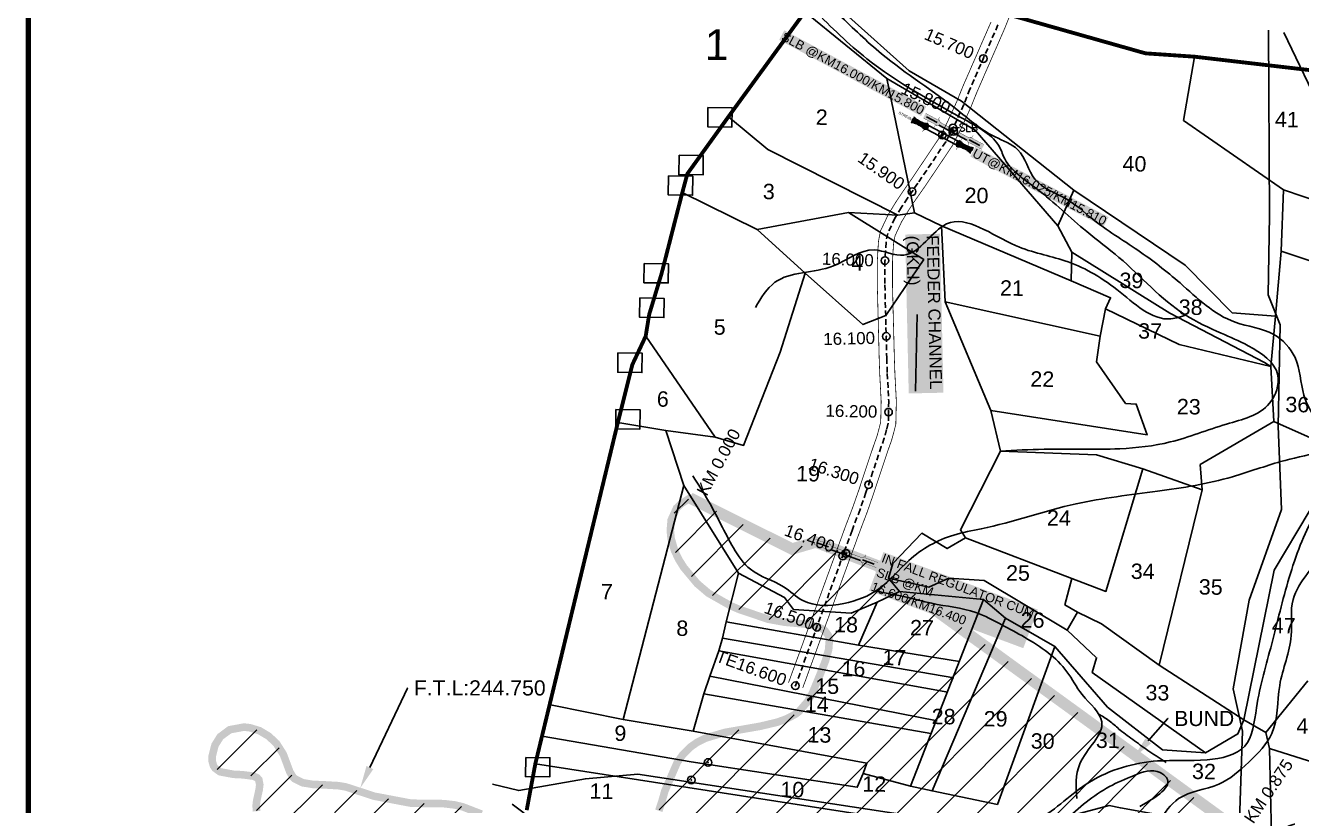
# Model space of a CAD drawing. Header units: inches. Extents: x 188154 to 209255, y 1610134 to 1617920.
# Drawn here: x 188154 to 189838, y 1614682 to 1615712 of the extents above; entities that cross this region are included whole.
import ezdxf
from ezdxf import colors
from ezdxf.entities.mleader import LeaderData, LeaderLine
from ezdxf.enums import TextEntityAlignment as Align
from ezdxf.math import Vec2, Vec3

# ---------------------------------------------------------------- set-up
doc = ezdxf.new("R2010")
doc.units = ezdxf.units.IN
doc.header["$LTSCALE"] = 15
doc.header["$MEASUREMENT"] = 0
doc.header["$PDMODE"] = 32
doc.header["$PDSIZE"] = 10
doc.linetypes.add('ACAD_ISO02W100', pattern=[15, 12, -3])
doc.linetypes.add('HIDDEN2', pattern=[0.1875, 0.125, -0.0625])
for name, color, linetype in [('CANAL1', 7, 'Continuous'), ('CHANAGE', 1, 'Continuous'), ('PAPER SIZE', 5, 'Continuous'), ('PLOTS', 7, 'Continuous'), ('PLOTS NO', 7, 'Continuous'), ('POINT', 2, 'Continuous'), ('ROAD', 1, 'Continuous'), ('STREAM', 4, 'Continuous'), ('STRUCTURE', 5, 'Continuous'), ('text2', 7, 'Continuous'), ('VILLAGE BOUNDARY STONES', 1, 'Continuous'), ('VILLAGE BOUNDAY', 5, 'Continuous')]:
    doc.layers.add(name, color=color, linetype=linetype)
doc.styles.add('section', font='romant.shx', dxfattribs={"height": 2})
doc.styles.get("Standard").update_dxf_attribs({"font": 'arial.ttf'})
doc.dimstyles.get("Standard").update_dxf_attribs({"dimtxt": 0.18, "dimasz": 0.18, "dimexe": 0.18, "dimexo": 0.0625, "dimgap": 0.09, "dimtad": 0, "dimtih": 1, "dimtoh": 1, "dimdec": 4, "dimzin": 0, "dimdsep": 46, "dimtxsty": 'Standard', "dimcen": 0.09, "dimadec": 0, "dimazin": 0, "dimtfac": 1, "dimtdec": 4, "dimtofl": 0, "dimtmove": 0, "dimatfit": 3, "dimfxl": 1, "dimtolj": 1, "dimtzin": 0, "dimarcsym": 0})

# ---------------------------------------------------------------- blocks, each defined once
blk = doc.blocks.new('UT')
at = {"layer": 'STRUCTURE'}
h = blk.add_hatch(dxfattribs=at)
h.set_pattern_fill('DASH', color=150, scale=8, angle=-39.6278, style=0)
h.set_pattern_definition([(320.372247933, (-4370.464, -6260.8811), (1.40800153113, 0.132407282), [1, -1])])
h.paths.add_polyline_path([(765163, 1700681.9), (765165.6, 1700680.6), (765167.2, 1700680.3), (765169.1, 1700680), (765172.4, 1700679.6), (765176.4, 1700679.3), (765179.5, 1700679.5), (765183.1, 1700679.9), (765187.7, 1700680.9), (765188.9, 1700681.2), (765193.1, 1700682.2), (765196.1, 1700680.2), (765196.1, 1700672.2), (765193.1, 1700670.2), (765190.5, 1700670.8), (765188.1, 1700671.3), (765185.5, 1700671.8), (765183.6, 1700672.1), (765181, 1700672.5), (765180.3, 1700672.5), (765178.5, 1700672.6), (765176.7, 1700672.6), (765174.6, 1700672.5), (765172.5, 1700672.3), (765170.4, 1700672), (765168.5, 1700671.7), (765166.1, 1700671.2), (765165, 1700670.8), (765163, 1700669.7)])
h.paths.add_polyline_path([(765259.1, 1700682.2), (765256.1, 1700680.2), (765256.1, 1700672.2), (765259.1, 1700670.2), (765261.9, 1700671), (765264.4, 1700671.6), (765266.4, 1700672), (765269.1, 1700672.5), (765272.7, 1700673), (765276.1, 1700673.1), (765278.6, 1700672.9), (765281.2, 1700672.7), (765283.9, 1700672.3), (765286.4, 1700671.9), (765288, 1700671.3), (765289.2, 1700670.6), (765289.1, 1700682.7), (765287.6, 1700681.8), (765285.7, 1700681.2), (765283, 1700680.7), (765281.2, 1700680.4), (765276.7, 1700679.9), (765272.7, 1700679.9), (765268.7, 1700680.3), (765264.8, 1700681), (765261.2, 1700681.7)])
at = {"layer": 'STRUCTURE', "color": 150, "const_width": 0.628}
for points in [[(765190.1, 1700688.2), (765190.1, 1700684.2), (765196.1, 1700680.2), (765256.1, 1700680.2), (765262.1, 1700684.2), (765262.1, 1700688.2)], [(765190.1, 1700664.2), (765190.1, 1700668.2), (765196.1, 1700672.2), (765256.1, 1700672.2), (765262.1, 1700668.2), (765262.1, 1700664.2)]]:
    blk.add_lwpolyline(points, dxfattribs=at)
at = {"layer": 'STRUCTURE', "color": 150}
for points in [[(765196.1, 1700680.2), (765256.1, 1700680.2)], [(765196.1, 1700672.2), (765256.1, 1700672.2)], [(765196.1, 1700672.2), (765256.1, 1700672.2)]]:
    blk.add_lwpolyline(points, dxfattribs=at)
at = {"layer": 'STRUCTURE', "color": 0}
blk.add_circle((765226.1, 1700676.2), 1.89, dxfattribs=at)
at = {"layer": 'STRUCTURE', "color": 150}
for points in [[(765163, 1700681.9), (765164.4, 1700681.1), (765167.9, 1700680.2), (765171.2, 1700679.8), (765176.1, 1700679.4), (765184.7, 1700680.3), (765193.1, 1700682.2)], [(765163, 1700669.7), (765164.3, 1700670.6), (765167.8, 1700671.6), (765171.2, 1700672.1), (765176, 1700672.6), (765184.7, 1700672), (765193.1, 1700670.2)], [(765289.1, 1700682.7), (765287.8, 1700681.9), (765284.3, 1700680.9), (765280.9, 1700680.4), (765276.1, 1700679.8), (765267.4, 1700680.5), (765259.1, 1700682.2)], [(765289.2, 1700670.6), (765287.8, 1700671.4), (765284.2, 1700672.3), (765280.9, 1700672.7), (765276.1, 1700673.1), (765267.4, 1700672.2), (765259.1, 1700670.2)]]:
    blk.add_spline(points, degree=3, dxfattribs=at)
at = {"layer": 'STRUCTURE', "color": 0}
blk.add_text('STREAM', height=5, dxfattribs=at).set_placement((765148.2, 1700675.8), align=Align.MIDDLE_CENTER)
for points in [[(765190.9, 1700676), (765164.2, 1700675.8)], [(765289.3, 1700676.7), (765265.4, 1700676.4)]]:
    blk.add_leader(points, dimstyle='Standard', override={"dimasz": 10, "dimgap": 0.09, "dimtad": 0}, dxfattribs=at)
blk = doc.blocks.new('SLB')
at = {"layer": 'STRUCTURE'}
h = blk.add_hatch(dxfattribs=at)
h.set_pattern_fill('DOTS', color=6, scale=20, angle=320.3722, style=0)
h.set_pattern_definition([(320.372247934, (-159.4327, -72.9564), (1.2786241598, 0.5641323054), [0, -1.25])])
h.paths.add_polyline_path([(769699.5, 1706871.1), (769699.5, 1706861.1), (769729.1, 1706861.1), (769732.1, 1706863.1), (769792.1, 1706863.1), (769795.1, 1706861.1), (769824.7, 1706861.1), (769824.7, 1706871.1), (769795.1, 1706871.1), (769792.1, 1706869.1), (769732.1, 1706869.1), (769729.1, 1706871.1)])
at = {"layer": 'STRUCTURE', "color": 6, "linetype": 'ACAD_ISO02W100', "ltscale": 0.5, "const_width": 0.5}
for points in [[(769699.5, 1706871.1), (769729.1, 1706871.1)], [(769795.1, 1706871.1), (769824.7, 1706871.1)], [(769699.5, 1706861.1), (769729.1, 1706861.1)], [(769795.1, 1706861.1), (769824.7, 1706861.1)]]:
    blk.add_lwpolyline(points, dxfattribs=at)
at = {"layer": 'STRUCTURE', "color": 6, "const_width": 0.628}
for points in [[(769726.1, 1706877.1), (769726.1, 1706873.1), (769732.1, 1706869.1), (769792.1, 1706869.1), (769798.1, 1706873.1), (769798.1, 1706877.1)], [(769726.1, 1706855.1), (769726.1, 1706859.1), (769732.1, 1706863.1), (769792.1, 1706863.1), (769798.1, 1706859.1), (769798.1, 1706855.1)]]:
    blk.add_lwpolyline(points, dxfattribs=at)
at = {"layer": 'STRUCTURE', "color": 6}
blk.add_lwpolyline([(769732.1, 1706863.1), (769792.1, 1706863.1)], dxfattribs=at)
blk.add_lwpolyline([(769732.1, 1706863.1), (769792.1, 1706863.1)], dxfattribs=at)
at = {"layer": 'STRUCTURE', "color": 0}
blk.add_circle((769762.1, 1706866.1), 1.24, dxfattribs=at)
for points in [[(769703.8, 1706866), (769726.7, 1706866)], [(769818.6, 1706865.8), (769795.7, 1706865.8)]]:
    blk.add_leader(points, dimstyle='Standard', override={"dimasz": 10, "dimgap": 0.09, "dimtad": 0}, dxfattribs=at)

msp = doc.modelspace()

# ---------------------------------------------------------------- hatches: boundary and pattern name
at = {"layer": 'text2'}
h = msp.add_hatch(dxfattribs=at)
h.set_pattern_fill('ANSI31', color=5, scale=300)
h.paths.add_polyline_path([(189815, 1614589), (189802.4, 1614579.3), (189799, 1614578.2), (189792.8, 1614577.8), (189779.5, 1614580.4), (189767.4, 1614583.7), (189739.1, 1614586.5), (189716.3, 1614587.3), (189687.5, 1614593), (189649.1, 1614603), (189635.9, 1614605.1), (189612.3, 1614607), (189589.9, 1614605.2), (189583.8, 1614602.6), (189573.2, 1614594.2), (189565.6, 1614583.7), (189560.7, 1614570.5), (189559.1, 1614557.3), (189559.4, 1614548.3), (189562.3, 1614531), (189568.8, 1614497.7), (189568.9, 1614478.6), (189569.4, 1614465.4), (189570.6, 1614458.2), (189581.3, 1614429.7), (189586.7, 1614402.1), (189591.2, 1614383.9), (189594.2, 1614376.7), (189606.2, 1614352.5), (189609.6, 1614339), (189608.6, 1614327.3), (189605.6, 1614317.8), (189596.1, 1614303.1), (189591.6, 1614299.8), (189585.2, 1614298), (189568.7, 1614299.4), (189555.8, 1614301.4), (189548.7, 1614301.5), (189543.2, 1614299.9), (189541.2, 1614298.1), (189539.2, 1614289.8), (189537.6, 1614275.6), (189534.1, 1614269.6), (189526.4, 1614263.9), (189523, 1614262.7), (189516.8, 1614261.8), (189503.6, 1614263.3), (189484, 1614267), (189476.5, 1614267.2), (189463.4, 1614264.8), (189452.4, 1614259.8), (189441, 1614250.2), (189438, 1614244), (189437.2, 1614237.5), (189438.4, 1614230.8), (189439.8, 1614227.8), (189446.3, 1614221.7), (189452.3, 1614219.3), (189466.5, 1614216.6), (189480.8, 1614213.8), (189487, 1614211.4), (189492.1, 1614207.5), (189495.7, 1614202.2), (189498.8, 1614189.1), (189498.7, 1614182.3), (189495.8, 1614169.8), (189490.6, 1614157.7), (189479.5, 1614135.9), (189468.1, 1614106.6), (189462.4, 1614094.6), (189454.9, 1614084.5), (189448.8, 1614079.5), (189432.4, 1614072.3), (189425.8, 1614069.6), (189409.7, 1614059.4), (189391.3, 1614040.8), (189366.6, 1614013.3), (189353.2, 1614001.7), (189331.9, 1613984.4), (189322.3, 1613975.4), (189314.2, 1613965.6), (189308.9, 1613956.3), (189304.7, 1613942.5), (189303.5, 1613929.3), (189304.3, 1613915.5), (189306.8, 1613901.8), (189311.8, 1613885.7), (189321.8, 1613864.1), (189332, 1613847.1), (189365.4, 1613798.1), (189403.5, 1613750.4), (189433.2, 1613717.8), (189456.1, 1613694.2), (189479.3, 1613668.1), (189486.1, 1613656.6), (189490.4, 1613644.2), (189491.5, 1613635.7), (189489, 1613616.3), (189483, 1613604), (189476.4, 1613597.5), (189473.6, 1613596), (189467.8, 1613594), (189461.4, 1613593.4), (189447.8, 1613595.5), (189434, 1613601.3), (189419.3, 1613611.2), (189411.2, 1613619.4), (189403.3, 1613630.3), (189397.2, 1613641.9), (189389, 1613662.4), (189377.2, 1613690.1), (189369.8, 1613701.2), (189360.9, 1613710.7), (189347.5, 1613720.3), (189334, 1613725.2), (189327.5, 1613725.4), (189319, 1613722.3), (189316, 1613719.7), (189311.3, 1613713.8), (189303.8, 1613699.2), (189298, 1613686.3), (189295.5, 1613682.3), (189293.8, 1613681.2), (189290.8, 1613683.1), (189288.4, 1613687.4), (189283.1, 1613701.1), (189272.8, 1613723.7), (189267.9, 1613730.4), (189257.3, 1613739.2), (189245.2, 1613744.4), (189233.9, 1613746.8), (189219.1, 1613747.7), (189205.9, 1613745.8), (189187.7, 1613736), (189181.8, 1613730.2), (189171.4, 1613718.5), (189166.7, 1613713.7), (189162.3, 1613710.7), (189158.8, 1613710), (189154.3, 1613712.4), (189150.9, 1613717.1), (189147.8, 1613723.5), (189142.2, 1613745.4), (189141.2, 1613755.1), (189141.4, 1613769.3), (189143.7, 1613782.3), (189152.7, 1613805.9), (189165.1, 1613829.2), (189171.8, 1613842), (189183.1, 1613869.1), (189186.8, 1613883.1), (189188.1, 1613896.3), (189186.5, 1613908.3), (189184, 1613914.4), (189172.6, 1613926.4), (189161.2, 1613932.8), (189148, 1613938.2), (189125.4, 1613945.7), (189093.9, 1613956.7), (189069.2, 1613965.4), (189044.7, 1613972.5), (189025.2, 1613976.4), (188994.7, 1613979.9), (188966.8, 1613984.1), (188940.9, 1613989.7), (188915.3, 1613996.8), (188890.1, 1614005.2), (188830.7, 1614030.7), (188794.1, 1614049.6), (188747.1, 1614073.8), (188722.2, 1614084.9), (188698, 1614093.8), (188672.4, 1614101.3), (188646.5, 1614106.8), (188619.4, 1614110.3), (188594.5, 1614111.4), (188568.4, 1614110.6), (188541.9, 1614108.3), (188521.3, 1614105.7), (188500.8, 1614103.3), (188487.2, 1614103.2), (188474.3, 1614105.6), (188461.2, 1614112.6), (188452.2, 1614122.1), (188448.8, 1614127.9), (188447.4, 1614133.4), (188448.2, 1614138.5), (188451, 1614142.8), (188455.7, 1614146.4), (188461.7, 1614149.6), (188476.7, 1614154.4), (188499.3, 1614158.8), (188509.1, 1614160.2), (188523.2, 1614161.9), (188548.4, 1614164.2), (188565.1, 1614165.7), (188598.8, 1614169.4), (188625.6, 1614171.6), (188663.3, 1614170.3), (188678.6, 1614167.5), (188704, 1614160.3), (188754.8, 1614145.3), (188771.8, 1614142.6), (188808, 1614143.7), (188821.1, 1614146.7), (188833.7, 1614151.1), (188842.3, 1614155.3), (188856.4, 1614164.5), (188879.2, 1614185.3), (188894, 1614201.7), (188904.6, 1614217.6), (188908.1, 1614224.5), (188919.2, 1614249.3), (188927.7, 1614262.6), (188933.9, 1614268.4), (188944.1, 1614274.2), (188955.7, 1614278), (188982.4, 1614282), (189011.6, 1614284.7), (189031.6, 1614288), (189054.2, 1614295.4), (189066.4, 1614302), (189076.9, 1614310.2), (189085, 1614320.1), (189088.2, 1614326.1), (189092.7, 1614344.7), (189092.3, 1614358.4), (189089.5, 1614372.3), (189084.6, 1614385.6), (189075.5, 1614401.1), (189069.5, 1614408.2), (189059.8, 1614416.8), (189048.9, 1614423.7), (189037, 1614429.2), (189011, 1614437), (188983.4, 1614442), (188948.5, 1614447.3), (188903.5, 1614455.8), (188877.6, 1614459.3), (188857.3, 1614459.9), (188821.9, 1614457.7), (188808.1, 1614457.7), (188795.1, 1614459.3), (188783.5, 1614463.3), (188777.6, 1614466.9), (188756.9, 1614491.6), (188745.1, 1614505.5), (188739.1, 1614510.1), (188728.2, 1614515.3), (188716, 1614517.8), (188702.7, 1614517.9), (188688.5, 1614515.8), (188673.5, 1614511.9), (188656.2, 1614505.5), (188642.3, 1614499.6), (188627.9, 1614494.7), (188621.8, 1614494), (188616.7, 1614495), (188613.5, 1614497.4), (188610.4, 1614503.6), (188606, 1614533.7), (188604.2, 1614539.4), (188601.9, 1614542.4), (188597.3, 1614543.3), (188592, 1614541.6), (188579.3, 1614533.9), (188566.1, 1614525.1), (188551.7, 1614517.5), (188538.8, 1614512.5), (188514.7, 1614505.3), (188498, 1614498.6), (188492.2, 1614495.3), (188481.5, 1614487.6), (188471.7, 1614478.3), (188463.2, 1614467.6), (188458.7, 1614460.5), (188450.3, 1614444), (188446, 1614437.4), (188432.6, 1614426), (188420.6, 1614419.9), (188401, 1614412), (188347.4, 1614386.2), (188327.1, 1614376.2), (188299.6, 1614365.9), (188286.7, 1614363.3), (188273, 1614362.5), (188261.3, 1614363.5), (188244.2, 1614368.1), (188232.8, 1614374.8), (188228.9, 1614379.7), (188227.6, 1614384.1), (188227.8, 1614389.6), (188229.5, 1614395.5), (188236.7, 1614407.8), (188247.1, 1614420), (188254.3, 1614427), (188270.4, 1614440), (188282.1, 1614447.5), (188305.5, 1614458.8), (188346.7, 1614473.2), (188378.4, 1614484.7), (188427.8, 1614506.1), (188451.5, 1614518.2), (188477.2, 1614533.2), (188494.5, 1614544.8), (188513.8, 1614560.9), (188539.6, 1614590.9), (188550.5, 1614608), (188556, 1614621), (188556.8, 1614626.5), (188555.7, 1614631.3), (188553, 1614634.1), (188548.4, 1614636.3), (188535.2, 1614638.5), (188513, 1614640.5), (188487.1, 1614647.1), (188474.1, 1614654), (188464.5, 1614663.3), (188459.3, 1614674.9), (188458.7, 1614682), (188459.5, 1614688.8), (188462.7, 1614703.5), (188463.5, 1614709.9), (188462.2, 1614716.7), (188460, 1614719), (188455, 1614721.2), (188440.9, 1614723), (188428.7, 1614723.6), (188411.1, 1614726.9), (188404.5, 1614731.7), (188402.5, 1614734.7), (188400.8, 1614740.6), (188400.7, 1614747.5), (188404.4, 1614762), (188411.4, 1614773.2), (188423.8, 1614782.4), (188442.6, 1614785.9), (188450.2, 1614785.1), (188463.2, 1614781.1), (188475.1, 1614774), (188485.4, 1614764.4), (188494.5, 1614750.1), (188503.1, 1614727), (188507.2, 1614720.1), (188509.9, 1614717.5), (188520.4, 1614712.4), (188533.5, 1614710.3), (188548.1, 1614709.7), (188567.3, 1614708.6), (188576.8, 1614707), (188614.6, 1614694.7), (188663.1, 1614685.5), (188679.5, 1614685.2), (188706, 1614684.9), (188720.8, 1614683.2), (188731.5, 1614680.6), (188756.1, 1614671.1), (188786.7, 1614657.8), (188805.7, 1614651.7), (188850.2, 1614642.8), (188883.4, 1614638.3), (188909.8, 1614637.3), (188932.2, 1614639.3), (188950.7, 1614643.6), (188963.6, 1614648.6), (188975, 1614655.5), (188984.1, 1614664.7), (188990, 1614675.5), (188994.2, 1614688.1), (188998, 1614701.7), (189014.3, 1614739.2), (189021.9, 1614749.8), (189031.5, 1614759.4), (189040.9, 1614766), (189052.2, 1614771.5), (189077.3, 1614778.9), (189123.8, 1614787), (189146.1, 1614792.3), (189158.7, 1614796.8), (189169.9, 1614802.7), (189174.9, 1614806.4), (189186.7, 1614820), (189192.9, 1614831.3), (189203.8, 1614857.7), (189209.8, 1614873.2), (189214.1, 1614888.1), (189215.1, 1614901.4), (189213.6, 1614907), (189208.9, 1614913.4), (189205.8, 1614915.5), (189196.6, 1614919.2), (189186.5, 1614921.5), (189156.1, 1614924.3), (189134.5, 1614928.2), (189096.7, 1614940.9), (189084.4, 1614946.2), (189055.5, 1614962.6), (189040.6, 1614975.3), (189022.9, 1614996.6), (189016.5, 1615006.8), (189010.8, 1615018.7), (189006.2, 1615034.9), (189005.2, 1615045.3), (189006.4, 1615059.2), (189013.5, 1615074.9), (189019.8, 1615080.8), (189031.2, 1615088.1), (189166, 1615020.9), (189197.1, 1615030), (189278, 1614999), (189758.1, 1614647.4), (189751.5, 1614639)])
h.paths.add_polyline_path([(189109.2, 1614388.2), (189346.8, 1614388.2), (189346.8, 1614481.8), (189109.2, 1614481.8)], flags=24)

# ---------------------------------------------------------------- linework, layer by layer
at = {"layer": 'CANAL1', "color": 200, "const_width": 1}
for points in [[(189463.6, 1615751), (189446.7, 1615708.5), (189409.8, 1615623.9), (189401.6, 1615603.5), (189388.2, 1615574.2), (189377.3, 1615553), (189340.1, 1615497.8), (189326.5, 1615478.4), (189318.7, 1615466.4), (189310.4, 1615452.8), (189301.7, 1615434.2), (189299.8, 1615424.6), (189299.1, 1615413.7), (189298.4, 1615401.1), (189298.3, 1615369.4), (189300.8, 1615273), (189301.5, 1615252.8), (189303.4, 1615216), (189303, 1615197.1), (189302.7, 1615185.5), (189300.3, 1615175.8), (189297.1, 1615164.2), (189293, 1615152.7), (189282, 1615120), (189272.8, 1615092.2), (189264.9, 1615069.5), (189254.4, 1615041.9), (189179.9, 1614837.6)], [(189428.3, 1615716.2), (189391.4, 1615631.7), (189383.2, 1615611.4), (189370.2, 1615582.9), (189360, 1615563.3), (189323.6, 1615509.1), (189310, 1615489.6), (189301.8, 1615477.1), (189292.8, 1615462.3), (189282.5, 1615440.5), (189279.9, 1615427.2), (189279.1, 1615414.8), (189278.4, 1615401.6), (189278.3, 1615369.2), (189280.8, 1615272.4), (189281.5, 1615251.9), (189283.4, 1615215.7), (189283, 1615197.5), (189282.8, 1615188.3), (189280.9, 1615181), (189278, 1615170.1), (189274.1, 1615159.2), (189263, 1615126.3), (189253.9, 1615098.6), (189246.1, 1615076.4), (189235.6, 1615048.8), (189161.1, 1614844.4)]]:
    msp.add_lwpolyline(points, dxfattribs=at)
at = {"layer": 'CANAL1', "color": 1, "linetype": 'HIDDEN2', "ltscale": 4}
msp.add_lwpolyline([(189437.5, 1615712.4), (189400.6, 1615627.8), (189392.4, 1615607.4), (189379.2, 1615578.5), (189368.6, 1615558.1), (189331.9, 1615503.5), (189318.2, 1615484), (189310.3, 1615471.8), (189301.6, 1615457.6), (189292.1, 1615437.3), (189289.8, 1615425.9), (189289.1, 1615414.3), (189288.4, 1615401.3), (189288.3, 1615369.3), (189290.8, 1615272.7), (189291.5, 1615252.3), (189293.4, 1615215.9), (189293, 1615197.3), (189292.8, 1615186.9), (189290.6, 1615178.4), (189287.5, 1615167.2), (189283.6, 1615156), (189272.5, 1615123.1), (189263.3, 1615095.4), (189255.5, 1615072.9), (189245, 1615045.3), (189234.2, 1615015.8), (189170.3, 1614840.5)], dxfattribs=at)
at = {"layer": 'PAPER SIZE', "color": 5, "const_width": 7.11}
msp.add_lwpolyline([(193061.1, 1616258.8), (188158, 1616258.8), (188158, 1611298.8), (193061.1, 1611298.8)], close=True, dxfattribs=at)
at = {"layer": 'PLOTS'}
for points in [[(189182.8, 1615729.8), (189290.9, 1615641.9), (189407.6, 1615573.6), (189516.5, 1615447.5), (189535.1, 1615412.7), (189664.2, 1615332.1), (189789.1, 1615266.8), (189797.7, 1615261.8), (189801.7, 1615189.3), (189894.4, 1615147.6)], [(189803.6, 1615328.1), (189746.6, 1615332.5), (189684.4, 1615395.6), (189537.6, 1615494.2), (189389.6, 1615611.9), (189320.5, 1615651.7), (189240.9, 1615723.1)], [(188972.7, 1615301.7), (189064.2, 1615168.6), (189101.8, 1615157.6), (189150, 1615280.7), (189183, 1615384.7), (189259.3, 1615317), (189289.4, 1615328.9), (189339.5, 1615402.8), (189240.2, 1615464.7), (189305.2, 1615461.2), (189327.2, 1615464.4), (189363, 1615447.2), (189534.1, 1615374.7), (189586, 1615352.4), (189579.6, 1615338), (189676.6, 1615290.9), (189797.7, 1615261.8), (189803.6, 1615328.1), (189811.3, 1615413.8), (189814.1, 1615494.8), (189682.2, 1615586.5), (189696.8, 1615670.5)], [(189081.9, 1615591.3), (189133.7, 1615548), (189305.2, 1615461.2), (189327.2, 1615464.4), (189290.9, 1615641.9)], [(189814.1, 1615494.8), (189866, 1615477.1), (189901.5, 1615476.1), (189914.6, 1615536.4), (189900.8, 1615567.3), (189907.2, 1615646)], [(189021, 1615491.1), (189119.9, 1615442.5), (189183, 1615384.7)], [(189537.6, 1615494.2), (189516.5, 1615447.5)], [(189119.9, 1615442.5), (189240.2, 1615464.7)], [(189363, 1615447.2), (189367.8, 1615347.1), (189428.2, 1615203.8), (189440.7, 1615150.1), (189388, 1615046.1), (189394.5, 1615035.7), (189370.6, 1615021.4), (189336.9, 1615041.6), (189298.7, 1615001.7), (189292.9, 1614982.5), (189307.7, 1614964.7)], [(189535.1, 1615412.7), (189534.1, 1615374.7)], [(190035.7, 1615362.2), (189998.2, 1615351.8), (189811.3, 1615413.8)], [(189367.8, 1615347.1), (189572.4, 1615301.6), (189579.6, 1615338)], [(189572.4, 1615301.6), (189567.5, 1615267.7), (189606, 1615213.1), (189620, 1615212.2), (189634.2, 1615171.4), (189428.2, 1615203.8)], [(188936, 1615187.9), (188999.1, 1615177.2), (189064.2, 1615168.6)], [(189440.7, 1615150.1), (189567.5, 1615145.1), (189628.5, 1615126.5), (189707, 1615099), (189704.5, 1615132.2), (189801.7, 1615189.3)], [(188999.1, 1615177.2), (189023.1, 1615104.8), (189095.3, 1614989), (189156, 1614957), (189167.6, 1614941.2), (189243.7, 1614936.3), (189278.3, 1614950.8), (189307.7, 1614964.7), (189418.4, 1614954.1), (189447.3, 1614929.8), (189512.7, 1614892.4), (189582.2, 1614812.2), (189654.4, 1614756), (189711.2, 1614752.1), (189754, 1614777), (189761.9, 1614795.7), (189801.8, 1614993.1), (189894.4, 1615147.6)], [(189394.5, 1615035.7), (189535.1, 1614981.8), (189579.9, 1614965), (189628.5, 1615126.5)], [(189023.1, 1615104.8), (188942.9, 1614796.1), (188847.3, 1614815.4)], [(189707, 1615099), (189650.1, 1614867.4), (189574.1, 1614922.2), (189542.6, 1614937.4), (189525.8, 1614947.2), (189535.1, 1614981.8)], [(189095.3, 1614989), (189078.9, 1614925), (189073.9, 1614903.2), (189069.1, 1614886.5), (189057.4, 1614853.1), (189049.2, 1614829.9), (189035.3, 1614780.5)], [(189292.9, 1614982.5), (189346.2, 1614970.7), (189372.7, 1614982.4), (189419.3, 1614979.5), (189528.9, 1614913.8), (189542.6, 1614937.4)], [(189278.3, 1614950.8), (189253.7, 1614893.8)], [(189322, 1614708), (189418.4, 1614954.1)], [(189447.3, 1614929.8), (189350.6, 1614701.6)], [(189078.9, 1614925), (189253.7, 1614893.8), (189386.7, 1614872.5)], [(189528.9, 1614913.8), (189567.7, 1614877.3), (189561.9, 1614857.9), (189711.2, 1614752.1)], [(189379.4, 1614851.1), (189073.9, 1614903.2)], [(189371.3, 1614832.2), (189069.1, 1614886.5)], [(189259.8, 1614724.7), (189322, 1614708), (189350.6, 1614701.6), (189436.7, 1614683.8), (189512.7, 1614892.4)], [(189761.9, 1614795.7), (189650.1, 1614867.4)], [(189057.4, 1614853.1), (189357.2, 1614794.1)], [(189349.1, 1614777.5), (189049.2, 1614829.9)], [(188942.9, 1614796.1), (189035.3, 1614780.5), (189264.6, 1614738.5), (189259.8, 1614724.7), (189251.8, 1614706.6), (189032.5, 1614740.2), (188836.2, 1614773.9)], [(189790.8, 1614778.7), (189795.6, 1614757.6), (189798.4, 1614643.2), (189880.9, 1614629)], [(189897.4, 1614725.4), (189795.6, 1614757.6)], [(189798.4, 1614643.2), (189599.1, 1614679.3), (189584.3, 1614682.3), (189435.9, 1614642.8), (188827.1, 1614737.6)]]:
    msp.add_lwpolyline(points, dxfattribs=at)
at = {"layer": 'PLOTS NO'}
for points in [[(189814.8, 1615702.2), (189867.8, 1615591.5)], [(189761.9, 1614795.7), (189790.8, 1614778.7), (189846.2, 1614846.8)]]:
    msp.add_lwpolyline(points, dxfattribs=at)
at = {"layer": 'POINT'}
for p in [(189364, 1615567, 33), (189379, 1615572, 32), (189237, 1615015, 34), (189237, 1615015, 34)]:
    msp.add_point(p, dxfattribs=at)
at = {"layer": 'ROAD'}
for points in [[(189794.4, 1615705.5), (189795.7, 1615461), (189794.2, 1615356.3), (189809.8, 1615316.5), (189807.4, 1615182.8), (189811.7, 1615072.8), (189768.8, 1614953.4), (189747.7, 1614836.6), (189760.2, 1614780.5), (189754.9, 1614623)], [(188770.5, 1614710.5), (188805.2, 1614702.2), (188893.2, 1614717.7), (188962.5, 1614724), (189337.6, 1614666.4), (189436.9, 1614653.7), (189480.1, 1614642.6), (189583.5, 1614662.3)]]:
    msp.add_lwpolyline(points, dxfattribs=at)
at = {"layer": 'STREAM'}
for points in [[(189440.7, 1615150.1), (189498.4, 1615152.5), (189598.1, 1615153.2), (189664.9, 1615162.1), (189739, 1615185.7), (189795.8, 1615213.2), (189806.8, 1615250.2), (189767.6, 1615289.1), (189732.1, 1615305.7), (189684.5, 1615329.9), (189597.2, 1615405.7), (189554.6, 1615439.7), (189488.7, 1615496.1), (189445, 1615539), (189441.5, 1615547.6), (189397.6, 1615585.3), (189264.5, 1615667.8), (189195.1, 1615731.8)], [(189228.2, 1615725.7), (189283.9, 1615674.4), (189385.6, 1615598.9), (189433.6, 1615564.7), (189463.8, 1615547.7), (189486.3, 1615508.7), (189528.4, 1615482.3), (189562.1, 1615456.5), (189622.1, 1615415), (189677.7, 1615371.9), (189750.3, 1615320.2), (189801.3, 1615303.9), (189829.5, 1615273.4), (189841.3, 1615223.9), (189865.3, 1615186.8), (189895.1, 1615177.1), (189939.4, 1615180.7), (190018.5, 1615201.8), (190068, 1615215.4), (190118.3, 1615255.7), (190168.2, 1615297.4), (190204.3, 1615307.1), (190287.7, 1615300.9), (190312.6, 1615285.3), (190368.2, 1615270.3), (190470.9, 1615228.4), (190550.5, 1615216.7), (190643.7, 1615222.9), (190756.2, 1615260.5), (190803.1, 1615282.5), (190908.9, 1615277), (190988.2, 1615310.5), (191034.9, 1615351.7), (191112.4, 1615390.8), (191181.7, 1615417.8)], [(189117.4, 1615339.6), (189143.2, 1615372.8), (189220.6, 1615394.5), (189274, 1615415.5), (189313.4, 1615408.7), (189369.7, 1615449.8), (189460.7, 1615421.3), (189525.7, 1615401.3), (189594.4, 1615363.2), (189665.8, 1615324.6), (189686.3, 1615330)], [(191141.7, 1615378.9), (191090.3, 1615334.4), (190929, 1615260.8), (190828.6, 1615245.1), (190789.7, 1615238.2), (190729.7, 1615199.6), (190635.3, 1615187), (190528.8, 1615198.1), (190444.3, 1615203.9), (190388.3, 1615229.1), (190290.7, 1615251.1), (190188.7, 1615239.1), (190119.3, 1615196.6), (190072, 1615182.9), (190022.1, 1615151.8), (189928.7, 1615106.4), (189887.1, 1615074.2), (189872.7, 1615029.6), (189845.8, 1614988.4), (189826.8, 1614954.2), (189824.4, 1614906.7), (189809.2, 1614840.9), (189799, 1614777.6), (189768.5, 1614739.7), (189728.8, 1614710.6), (189675.9, 1614691.5), (189649.6, 1614660.9)], [(189034.9, 1615117.3), (189055.6, 1615084.1), (189088.6, 1615022.3), (189110.8, 1614994.1), (189154.7, 1614971), (189180, 1614953), (189234, 1614949), (189280.3, 1614968.3), (189319.9, 1615005.7), (189379.1, 1615039.3), (189415.5, 1615047.5), (189540.5, 1615080.5), (189648, 1615097.1), (189747, 1615116.2), (189810.4, 1615136.2), (189863.7, 1615149.7), (189896.1, 1615154), (189885.1, 1615113.4), (189854.6, 1615064.2), (189821.7, 1614983.1), (189798.7, 1614895.6), (189778.6, 1614811.4), (189763.2, 1614760.9), (189713.5, 1614742.7), (189648, 1614741.2), (189558.4, 1614713.4), (189490.3, 1614663.1), (189439.6, 1614633.9), (189414, 1614610.8), (189347.2, 1614582.3), (189280.3, 1614546.2), (189202, 1614519.3), (189091.4, 1614533), (189024.9, 1614532.5), (188954.3, 1614542.5), (188905.6, 1614591), (188851.1, 1614641.7), (188796.7, 1614684.2)], [(189798.4, 1614643.2), (189825.5, 1614656.9), (189868.6, 1614675.5), (189873.5, 1614710.1), (189891.9, 1614759.4), (189906.9, 1614833), (189919.9, 1614865.3), (189937.2, 1614890.9), (189979.4, 1614898.5), (190058.4, 1614893), (190156.9, 1614908.6), (190166.2, 1614942.5), (190179.3, 1615037.5), (190174.3, 1615064.6), (190200.6, 1615079.3), (190253.2, 1615062.7), (190325.7, 1614994.8), (190410.8, 1614974.2), (190467.7, 1614961.4), (190556.6, 1614949.6), (190628.4, 1614979.7), (190691.1, 1615017.3), (190745.6, 1615033.7), (190837.8, 1615045.6), (190908.2, 1615071.1), (191040.6, 1615048.5), (191163.4, 1615077.9), (191199, 1615082.1), (191295.9, 1615116.5), (191389.9, 1615138.9), (191450, 1615160.8)], [(189541.6, 1614691.6), (189545.7, 1614737.6), (189574.6, 1614792.7), (189548.6, 1614828.9), (189528.5, 1614859), (189472.7, 1614904.4), (189442.7, 1614920.8), (189408.1, 1614937), (189350.1, 1614949.3), (189314.7, 1614957.8), (189298.3, 1614961), (189276.9, 1614965.3)], [(189571.6, 1614802.4), (189585.9, 1614792.9), (189598.8, 1614782), (189617.7, 1614767.7), (189638, 1614753.3), (189659.6, 1614739)], [(188812.3, 1614638.6), (188834.9, 1614617.9), (188859, 1614595.6), (188874.4, 1614575.4), (188897.9, 1614551.3), (188933.9, 1614529.4), (188950, 1614509.1), (189032.4, 1614503.8), (189099.2, 1614499.4), (189134.1, 1614496.2), (189206.4, 1614496.4), (189256, 1614499.4), (189323.9, 1614541.2), (189388.1, 1614561.8), (189455.2, 1614595.8), (189512.1, 1614647.8), (189526.1, 1614662.2), (189584.6, 1614707.4), (189617.1, 1614722.2), (189651.5, 1614725.9), (189659.7, 1614719.2), (189624.9, 1614681.2)]]:
    msp.add_spline(points, degree=3, dxfattribs=at)
at = {"layer": 'text2', "color": 1, "const_width": 15}
msp.add_lwpolyline([(189031.2, 1615088.1), (189166, 1615020.9), (189197.1, 1615030), (189278, 1614999), (189335.3, 1614954.6), (189758.1, 1614647.4), (189751.5, 1614639)], dxfattribs=at)
at = {"layer": 'text2', "color": 5, "const_width": 10}
for points in [[(188990, 1614675.5), (188994.2, 1614688.1), (188998, 1614701.7), (189014.3, 1614739.2), (189021.9, 1614749.8), (189031.5, 1614759.4), (189040.9, 1614766), (189052.2, 1614771.5), (189077.3, 1614778.9), (189123.8, 1614787), (189146.1, 1614792.3), (189158.7, 1614796.8), (189169.9, 1614802.7), (189174.9, 1614806.4), (189186.7, 1614820), (189192.9, 1614831.3), (189203.8, 1614857.7), (189209.8, 1614873.2), (189214.1, 1614888.1), (189215.1, 1614901.4), (189213.6, 1614907), (189208.9, 1614913.4), (189205.8, 1614915.5), (189196.6, 1614919.2), (189186.5, 1614921.5), (189156.1, 1614924.3), (189134.5, 1614928.2), (189096.7, 1614940.9), (189084.4, 1614946.2), (189055.5, 1614962.6), (189040.6, 1614975.3), (189022.9, 1614996.6), (189016.5, 1615006.8), (189010.8, 1615018.7), (189006.2, 1615034.9), (189005.2, 1615045.3), (189006.4, 1615059.2), (189013.5, 1615074.9), (189019.8, 1615080.8), (189031.2, 1615088.1), (189166, 1615020.9), (189197.1, 1615030), (189278, 1614999), (189758.1, 1614647.4)], [(188459.3, 1614674.9), (188458.7, 1614682), (188459.5, 1614688.8), (188462.7, 1614703.5), (188463.5, 1614709.9), (188462.2, 1614716.7), (188460, 1614719), (188455, 1614721.2), (188440.9, 1614723), (188428.7, 1614723.6), (188411.1, 1614726.9), (188404.5, 1614731.7), (188402.5, 1614734.7), (188400.8, 1614740.6), (188400.7, 1614747.5), (188404.4, 1614762), (188411.4, 1614773.2), (188423.8, 1614782.4), (188442.6, 1614785.9), (188450.2, 1614785.1), (188463.2, 1614781.1), (188475.1, 1614774), (188485.4, 1614764.4), (188494.5, 1614750.1), (188503.1, 1614727), (188507.2, 1614720.1), (188509.9, 1614717.5), (188520.4, 1614712.4), (188533.5, 1614710.3), (188548.1, 1614709.7), (188567.3, 1614708.6), (188576.8, 1614707), (188614.6, 1614694.7), (188663.1, 1614685.5), (188679.5, 1614685.2), (188706, 1614684.9), (188720.8, 1614683.2), (188731.5, 1614680.6), (188756.1, 1614671.1)]]:
    msp.add_lwpolyline(points, dxfattribs=at)
at = {"layer": 'text2', "color": 3}
for p in [(189418.2, 1615668), (189378.1, 1615576.4), (189324.1, 1615492.4), (189288.4, 1615401.4), (189290.1, 1615301.4), (189293.1, 1615201.5), (189266.7, 1615105.6), (189232.7, 1615011.6), (189198.4, 1614917.6), (189170.3, 1614840.5)]:
    msp.add_point(p, dxfattribs=at)
at = {"layer": 'text2', "color": 3, "linetype": 'Continuous'}
for p in [(189055, 1614739.2), (189032.8, 1614716.1)]:
    msp.add_point(p, dxfattribs=at)
at = {"layer": 'VILLAGE BOUNDARY STONES'}
for points in [[(189054.9, 1615603.5), (189086.9, 1615603), (189086.5, 1615577.6), (189054.6, 1615578)], [(189016.8, 1615540.4), (189048.7, 1615540), (189048.4, 1615514.5), (189016.4, 1615514.9)], [(189002.8, 1615513.5), (189034.8, 1615513), (189034.5, 1615487.6), (189002.5, 1615488)], [(188970.8, 1615397.8), (189002.7, 1615397.3), (189002.4, 1615371.9), (188970.4, 1615372.3)], [(188965.1, 1615352.1), (188997, 1615351.6), (188996.7, 1615326.2), (188964.7, 1615326.6)], [(188936.1, 1615279.6), (188968.1, 1615279.1), (188967.7, 1615253.7), (188935.8, 1615254.1)], [(188933.4, 1615205), (188965.4, 1615204.6), (188965, 1615179.1), (188933.1, 1615179.5)], [(188814.4, 1614746), (188846.3, 1614745.5), (188846, 1614720.1), (188814, 1614720.5)]]:
    msp.add_lwpolyline(points, close=True, dxfattribs=at)
at = {"layer": 'VILLAGE BOUNDAY', "const_width": 5.08}
for points in [[(188815.7, 1614676.3), (188827.1, 1614737.6), (188936, 1615187.9), (188955.1, 1615264.2), (188972.7, 1615301.7), (188977.3, 1615330.3), (188993.5, 1615383.8), (189021, 1615491.1), (189027.7, 1615516), (189081.9, 1615591.3), (189182.8, 1615729.8)], [(189442.8, 1615728.5), (189632.2, 1615674.9), (189696.8, 1615670.5), (189907.2, 1615646)]]:
    msp.add_lwpolyline(points, dxfattribs=at)

# ---------------------------------------------------------------- block references
at = {"layer": 'STRUCTURE', "color": 0}
for name, p, xscale, yscale, zscale, rotation in [('UT', (-838895.6, 811304.1, 33), 0.7000000000000003, 0.7000000000000003, 0.7000000000000003, 332.2566253593376), ('SLB', (-850342.4, 817522.6, 32), 0.6999999999999998, 0.6999999999999998, 0.6999999999999998, 331.7828423837271), ('SLB', (-732778, 683461.5, 34), 0.6999999999999997, 0.6999999999999997, 0.6999999999999997, 339.5692544169406)]:
    msp.add_blockref(name, p, dxfattribs=dict(at, xscale=xscale, yscale=yscale, zscale=zscale, rotation=rotation))

# ---------------------------------------------------------------- texts
at = {"layer": 'CHANAGE'}
for s, rotation, p in [('15.700', 336.4291, (189404.7, 1615674.2)), ('15.800', 335.4398, (189373.5, 1615601.7)), ('15.900', 325.0149, (189311.7, 1615500.4)), ('16.000', 358.0058, (189273.6, 1615401.7)), ('16.100', 1.4462, (189275.3, 1615299.6)), ('16.200', 358.8302, (189278.3, 1615202.1)), ('KM 0.000', 61.677, (189091.5, 1615177.7)), ('16.300', 341.7111, (189253.4, 1615112.7)), ('16.500', 339.9714, (189194.6, 1614921.1)), ('TE16.600', 339.9714, (189157.6, 1614847.3)), ('KM 0.875', 56.0435, (189821.2, 1614741.1))]:
    msp.add_text(s, height=16, rotation=rotation, dxfattribs=at).set_placement(p, align=Align.MIDDLE_RIGHT)
at = {"layer": 'CHANAGE', "color": 3}
msp.add_text('16.400', height=16, rotation=339.9714, dxfattribs=at).set_placement((189221.2, 1615023.3), align=Align.MIDDLE_RIGHT)
at = {"layer": 'PLOTS NO'}
for s, height, p in [('1', 40.6, (189066.5, 1615686.5)), ('2', 20.3, (189205, 1615590.7)), ('41', 20.3, (189818.7, 1615587.6)), ('40', 20.3, (189617.6, 1615529.1)), ('3', 20.3, (189135.2, 1615492.6)), ('20', 20.3, (189409.2, 1615487.4)), ('4', 20.3, (189252, 1615398.5)), ('39', 20.3, (189613.6, 1615375.3)), ('21', 20.3, (189456, 1615365.2)), ('38', 20.3, (189691.7, 1615340)), ('5', 20.3, (189070.4, 1615313.8)), ('37', 20.3, (189638.2, 1615308.5)), ('22', 20.3, (189496, 1615245.1)), ('6', 20.3, (188995.3, 1615218.8)), ('23', 20.3, (189689.3, 1615208.7)), ('36', 20.3, (189832.5, 1615211.5)), ('19', 20.3, (189187, 1615120.3)), ('24', 20.3, (189517.9, 1615061.8)), ('25', 20.3, (189463.9, 1614989.3)), ('34', 20.3, (189628.5, 1614991.4)), ('35', 20.3, (189718.3, 1614970.8)), ('7', 20.3, (188921.5, 1614964.7)), ('18', 20.3, (189237.1, 1614921.1)), ('27', 20.3, (189337.2, 1614917)), ('26', 20.3, (189483.2, 1614927.2)), ('47', 20.3, (189814.6, 1614919.9)), ('8', 20.3, (189021, 1614916.4)), ('17', 20.3, (189300.8, 1614877.7)), ('16', 20.3, (189246.8, 1614863)), ('15', 20.3, (189212.2, 1614839.9)), ('14', 20.3, (189198.4, 1614815.9)), ('33', 20.3, (189647.9, 1614831.3)), ('28', 20.3, (189365.8, 1614799.8)), ('29', 20.3, (189434.4, 1614796.8)), ('48', 20.3, (189847.1, 1614787.2)), ('9', 20.3, (188939.3, 1614777.8)), ('13', 20.3, (189201.9, 1614775.6)), ('30', 20.3, (189496.5, 1614767.5)), ('31', 20.3, (189582.5, 1614768.4)), ('32', 20.3, (189709.3, 1614727.4)), ('11', 20.3, (188914.4, 1614701.4)), ('10', 20.3, (189166.2, 1614703.5)), ('12', 20.3, (189274.3, 1614710.8))]:
    msp.add_text(s, height=height, rotation=359.2356, dxfattribs=at).set_placement(p, align=Align.MIDDLE_CENTER)
at = {"layer": 'POINT', "style": 'section'}
for s, p in [(' UT', (189364, 1615567, 33)), (' SLB', (189379, 1615572, 32))]:
    msp.add_text(s, height=10, dxfattribs=at).set_placement(p)
at = {"layer": 'STRUCTURE', "color": 5, "attachment_point": 1, "bg_fill": 1, "box_fill_scale": 1.1, "bg_fill_color": 7, "bg_fill_true_color": 16777215, "bg_fill_transparency": 0}
for s, insert, char_height, width, rotation in [('SLB @KM16.000/KM15.800', (189156.1, 1615703.7, 32), 12, 210.177, 331.7828), ('UT@KM16.025/KM15.810', (189408.2, 1615549.7, 33), 12, 196.18, 332.2566), ('{\\C1;FEEDER CHANNEL (GKLI)}', (189359.4, 1615435.2), 16, 206.542, 271.272), ('IN FALL REGULATOR CUM SLB @KM 16.600/KM16.400', (189287.1, 1615015.3, 34), 12, 214.835, 339.5693)]:
    msp.add_mtext(s, dxfattribs=dict(at, insert=insert, char_height=char_height, width=width, rotation=rotation))

# ---------------------------------------------------------------- leaders
at = {"layer": 'PAPER SIZE', "color": 1}
msp.add_leader([(189328.6, 1615229.1), (189331, 1615330.4)], dimstyle='Standard', override={"dimasz": 40, "dimgap": 0.09, "dimtad": 0, "dimtfill": 2, "dimtfillclr": 5}, dxfattribs=at)
at = {"layer": 'text2', "color": 1}
ml = msp.add_multileader_mtext('Standard', dxfattribs=at)
ml.set_content(' F.T.L:244.750', color=1)
ml.set_leader_properties()
ml.build(insert=Vec2(0, 0))
ml.multileader.update_dxf_attribs({"text_right_attachment_type": 6, "dogleg_length": 0.36, "arrow_head_size": 30})
ctx = ml.context
ctx.base_point, ctx.char_height, ctx.arrow_head_size, ctx.landing_gap_size, ctx.plane_origin = Vec3(188658.9, 1614837.4), 20, 30, 0.09, Vec3(188630.4, 1614786.8)
ctx.right_attachment = 6
notes = []
notes.append((ctx, [(0, (1, 1, 0), (188658.5, 1614837.4), (1, 0), 0.36, [(0, [(188596, 1614705.4)], 0, [])])]))
ctx.mtext.insert, ctx.mtext.flow_direction = Vec3(188659, 1614847.6), 5
ml = msp.add_multileader_mtext('Standard', dxfattribs=at)
ml.set_content(' BUND', color=1)
ml.set_leader_properties()
ml.build(insert=Vec2(0, 0))
ml.multileader.update_dxf_attribs({"text_right_attachment_type": 6, "dogleg_length": 0.36, "arrow_head_size": 30})
ctx = ml.context
ctx.base_point, ctx.char_height, ctx.arrow_head_size, ctx.landing_gap_size, ctx.plane_origin = Vec3(189662.2, 1614797.2), 20, 30, 0.09, Vec3(189616, 1614745.2)
ctx.right_attachment = 6
notes.append((ctx, [(0, (1, 1, 0), (189661.8, 1614797.2), (1, 0), 0.36, [(0, [(189616, 1614745.2)], 0, [])])]))
ctx.mtext.insert, ctx.mtext.flow_direction = Vec3(189662.3, 1614807.3), 5
for ctx, leaders in notes:
    for number, flags, end, landing, length, lines in leaders:
        leader = LeaderData()
        leader.index, (leader.has_last_leader_line, leader.has_dogleg_vector, leader.attachment_direction) = number, flags
        leader.last_leader_point, leader.dogleg_vector, leader.dogleg_length = Vec3(end), Vec3(landing), length
        for number, points, colour, breaks in lines:
            line = LeaderLine()
            line.index, line.vertices, line.color, line.breaks = number, Vec3.list(points), colors.encode_raw_color(colour), breaks
            leader.lines.append(line)
        ctx.leaders.append(leader)

doc.saveas('drawing.dxf')
